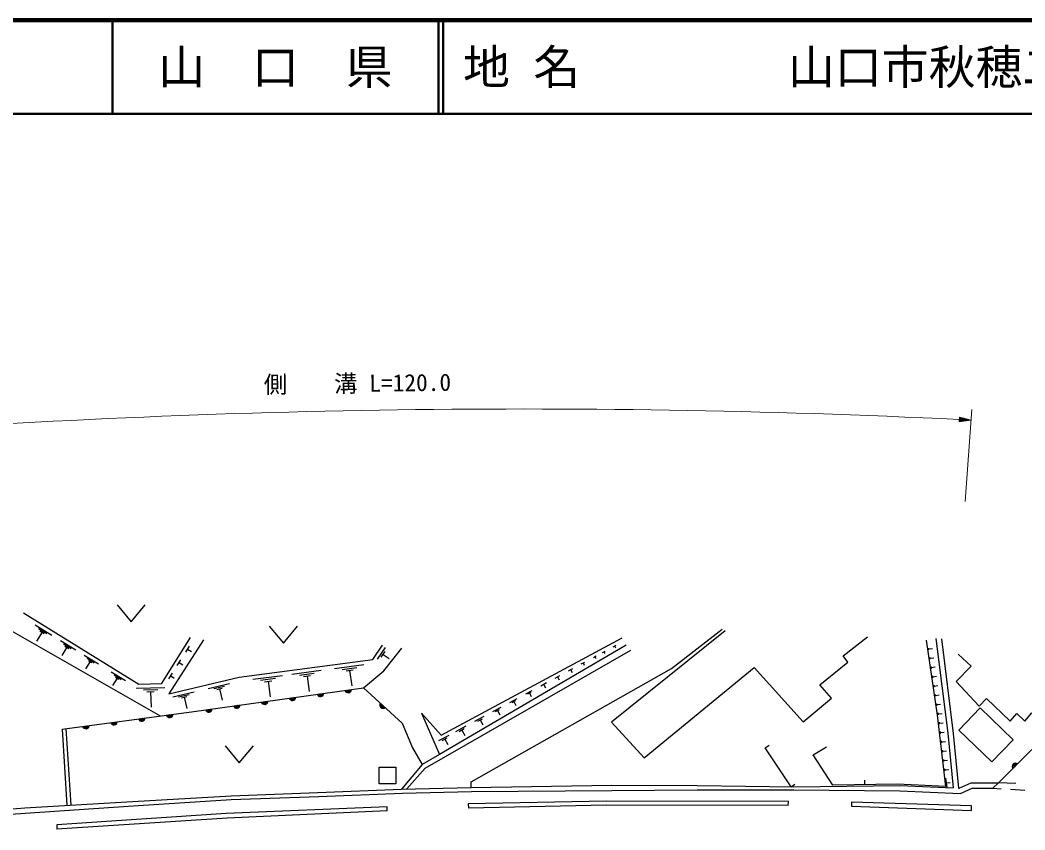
# Model space of a CAD drawing. Units: millimetres, scale not verified. Extents: x 40000 to 680000, y 20000 to 380000.
# Drawn here: x 323153 to 430290, y 293674 to 380000 of the extents above; entities that cross this region are included whole.
import ezdxf
from ezdxf.enums import TextEntityAlignment as Align

# ---------------------------------------------------------------- set-up
doc = ezdxf.new("R2010")
doc.units = ezdxf.units.MM
doc.header["$LTSCALE"] = 1000
for name, color, linetype, lineweight in [('M-BGD', 7, 'Continuous', 25), ('M-STR-HTXT', 7, 'Continuous', 13), ('M-STR-STRD', 7, 'Continuous', 25), ('M-TTL', 2, 'Continuous', 140), ('M-TTL-LINE', 7, 'Continuous', 50)]:
    doc.layers.add(name, color=color, linetype=linetype, lineweight=lineweight)
doc.layers.add('M-TTL-TXT', color=7, linetype='Continuous')
doc.styles.add('ＭＳ ゴシック', font='')
doc.styles.get('ＭＳ ゴシック').set_extended_font_data('MS Gothic')

msp = doc.modelspace()

# ---------------------------------------------------------------- linework, layer by layer
at = {"layer": 'M-BGD'}
for p, q in [((333502, 317649), (335002, 315849)), ((335002, 315849), (336502, 317649)), ((324756, 315535), (326527, 314442)), ((325126, 315144), (326012, 314597)), ((349721, 315392), (351221, 313592)), ((351221, 313592), (352721, 315392)), ((322158, 314920), (338091, 305824)), ((325496, 314752), (324913, 313808)), ((325275, 314889), (325717, 314616)), ((338214, 309251), (341317, 314185)), ((342699, 313951), (339003, 308175)), ((368053, 303782), (387334, 314163)), ((398320, 314893), (386211, 305161)), ((327446, 313874), (329081, 312865)), ((328129, 313151), (327590, 312279)), ((327787, 313513), (328605, 313008)), ((327924, 313278), (328333, 313025)), ((340817, 312638), (341200, 313247)), ((341009, 312943), (341415, 312687)), ((361272, 311878), (362105, 313112)), ((387767, 313378), (367861, 301695)), ((386394, 313202), (386693, 313363)), ((386543, 313283), (386650, 313083)), ((420049, 312863), (420020, 313061)), ((420035, 312962), (420430, 313020)), ((329996, 312299), (331503, 311369)), ((330311, 311966), (331064, 311501)), ((339916, 311206), (340290, 311800)), ((361645, 312075), (362061, 312692)), ((361853, 312384), (362511, 311940)), ((384275, 312061), (384574, 312222)), ((384424, 312142), (384532, 311943)), ((385245, 312584), (385544, 312744)), ((385394, 312664), (385502, 312465)), ((420195, 311874), (420166, 312072)), ((420180, 311973), (420576, 312031)), ((330625, 311633), (330129, 310830)), ((330437, 311750), (330814, 311517)), ((340103, 311503), (340498, 311254)), ((356684, 310884), (359788, 311294)), ((357487, 310779), (359040, 310985)), ((357903, 310624), (358679, 310726)), ((381634, 310640), (382075, 310877)), ((381855, 310758), (382013, 310464)), ((382992, 311371), (383360, 311569)), ((383176, 311470), (383308, 311224)), ((420341, 310884), (420312, 311082)), ((420326, 310983), (420722, 311042)), ((332874, 310522), (334381, 309592)), ((333503, 309856), (333007, 309053)), ((333189, 310189), (333942, 309724)), ((333315, 309972), (333692, 309740)), ((339026, 309791), (339389, 310368)), ((339208, 310080), (339592, 309838)), ((347981, 309733), (351126, 310149)), ((348795, 309627), (350368, 309835)), ((352138, 310283), (355242, 310693)), ((352941, 310178), (354494, 310383)), ((353357, 310023), (354133, 310125)), ((353745, 310074), (353964, 308418)), ((358291, 310675), (358510, 309019)), ((380197, 309866), (380715, 310145)), ((380456, 310005), (380642, 309660)), ((420486, 309895), (420457, 310093)), ((420472, 309994), (420868, 310052)), ((335523, 308771), (338585, 308862)), ((336294, 308589), (337826, 308635)), ((343208, 308753), (345496, 309292)), ((343815, 308736), (344960, 309005)), ((344137, 308650), (344709, 308785)), ((344423, 308718), (344711, 307497)), ((349216, 309469), (350002, 309573)), ((349609, 309521), (349831, 307844)), ((378675, 309046), (379275, 309370)), ((378975, 309208), (379191, 308808)), ((420632, 308906), (420603, 309104)), ((420618, 309005), (421013, 309063)), ((336683, 308397), (337449, 308419)), ((337066, 308408), (337115, 306775)), ((339438, 307866), (341726, 308405)), ((340046, 307848), (341190, 308118)), ((340368, 307763), (340940, 307898)), ((340654, 307830), (340941, 306610)), ((375359, 307261), (376138, 307680)), ((377064, 308179), (377751, 308549)), ((377285, 308180), (377629, 308365)), ((377457, 308273), (377654, 307906)), ((420778, 307917), (420749, 308114)), ((420763, 308015), (421159, 308074)), ((373554, 306289), (374430, 306761)), ((373836, 306291), (374274, 306526)), ((375610, 307262), (375999, 307472)), ((375804, 307367), (376028, 306952)), ((420924, 306927), (420895, 307125)), ((420909, 307026), (421305, 307084)), ((371644, 305261), (372622, 305788)), ((371959, 305262), (372448, 305526)), ((372203, 305394), (372484, 304872)), ((374055, 306408), (374307, 305941)), ((421069, 305938), (421040, 306136)), ((421055, 306037), (421451, 306095)), ((327626, 304415), (328143, 296293)), ((328611, 296321), (328079, 304476)), ((369621, 304172), (370709, 304758)), ((369971, 304173), (370515, 304466)), ((370243, 304320), (370556, 303740)), ((421191, 304945), (421167, 305144)), ((421179, 305045), (421576, 305092)), ((367809, 303196), (368897, 303782)), ((368159, 303198), (368703, 303490)), ((368431, 303344), (368743, 302764)), ((421308, 303952), (421285, 304151)), ((421297, 304052), (421694, 304099)), ((345028, 302618), (346528, 300818)), ((346528, 300818), (348028, 302618)), ((402594, 302417), (403010, 302694)), ((402594, 302417), (403010, 302694)), ((405359, 298266), (402594, 302417)), ((421426, 302959), (421402, 303158)), ((421414, 303058), (421811, 303105)), ((421543, 301966), (421520, 302165)), ((431028, 302241), (427491, 298677)), ((421532, 302065), (421929, 302112)), ((421661, 300973), (421637, 301172)), ((421649, 301072), (422046, 301119)), ((421778, 299980), (421755, 300179)), ((421767, 300079), (422164, 300126)), ((413231, 298486), (413224, 298986)), ((421990, 298192), (421872, 299186)), ((405359, 298266), (405775, 298543)), ((421866, 298288), (421890, 298787)), ((421931, 298689), (422328, 298736)), ((426884, 298106), (427491, 298677)), ((426884, 298106), (427770, 298058)), ((429314, 298606), (427491, 298677)), ((428769, 298003), (430267, 297921))]:
    msp.add_line(p, q, dxfattribs=at)
for points in [[(338214, 309251), (335810, 309179), (323521, 316768)], [(371238, 298200), (371255, 298796), (392614, 310863), (398001, 315090)], [(386211, 305161), (389700, 301349), (401432, 310982), (406644, 305179), (409676, 307726), (408420, 309144), (411398, 311547), (410904, 312238), (413524, 314247)], [(420796, 314060), (422072, 303991), (422625, 298165)], [(421380, 314035), (422655, 303966), (423208, 298140)], [(339003, 308175), (346511, 309942), (360755, 311826), (361795, 313368)], [(359768, 308821), (361939, 310641), (363858, 313045)], [(421866, 298288), (420966, 305900), (419788, 313891)], [(423175, 312418), (424574, 311126), (422960, 309511), (425417, 306874), (426207, 307681), (428718, 305278), (429436, 306067), (430279, 305278), (431015, 306157), (431858, 305385), (433831, 307484), (434638, 306785), (440935, 313010)], [(364383, 298043), (366327, 300250), (388284, 312825)], [(327626, 304415), (341663, 306306), (359768, 308821), (363879, 305066), (365003, 302408), (366006, 300656)], [(368053, 303782), (365948, 306101), (367861, 301695)], [(421866, 298288), (416654, 298538), (409809, 298435), (407722, 301690), (409149, 302538)], [(367861, 301695), (366006, 300656), (363827, 298031)], [(302994, 293674), (314530, 294807), (323698, 295449), (335194, 296242), (345673, 296911), (355011, 297241), (363938, 297589), (371278, 297759), (386252, 297857), (395358, 297955), (405658, 297928), (416958, 297830), (423406, 297553), (424672, 298124), (426884, 298106)], [(303567, 294246), (314459, 295270), (323658, 296025), (335145, 296711), (345642, 297299), (354890, 297665), (363827, 298031), (371238, 298200), (386247, 298434), (395335, 298396), (405645, 298262), (416973, 298408), (422625, 298165)], [(423208, 298140), (423294, 298137), (424550, 298703), (427491, 298677)]]:
    msp.add_lwpolyline(points, dxfattribs=at)
for points in [[(425507, 306677), (429041, 303286), (426764, 300913), (423230, 304303)], [(361453, 300366), (363210, 300366), (363210, 298582), (361453, 298582)]]:
    msp.add_lwpolyline(points, close=True, dxfattribs=at)
for centre, radius, start, end in [((358137, 308649), 354, 196.70611, 359.11129), ((358137, 308649), 283, 198.93015, 356.88725), ((358137, 308649), 212, 202.67648, 353.14093), ((358137, 308649), 142, 210.38821, 345.4292), ((358137, 308649), 100, 220.70587, 335.11153), ((352194, 307823), 354, 196.70611, 359.11129), ((352194, 307823), 283, 198.93015, 356.88725), ((352194, 307823), 212, 202.67648, 353.14093), ((352194, 307823), 142, 210.38821, 345.4292), ((352194, 307823), 100, 220.70587, 335.11153), ((355165, 308236), 354, 196.70611, 359.11129), ((355165, 308236), 283, 198.93015, 356.88725), ((355165, 308236), 212, 202.67648, 353.14093), ((355165, 308236), 142, 210.38821, 345.4292), ((355165, 308236), 100, 220.70587, 335.11153), ((343279, 306585), 354, 196.70611, 359.11129), ((343279, 306585), 283, 198.93015, 356.88725), ((343279, 306585), 212, 202.67648, 353.14093), ((343279, 306585), 142, 210.38821, 345.4292), ((343279, 306585), 100, 220.70587, 335.11153), ((346251, 306998), 354, 196.70611, 359.11129), ((346251, 306998), 283, 198.93015, 356.88725), ((346251, 306998), 212, 202.67648, 353.14093), ((346251, 306998), 142, 210.38821, 345.4292), ((346251, 306998), 100, 220.70587, 335.11153), ((349222, 307410), 354, 196.70611, 359.11129), ((349222, 307410), 283, 198.93015, 356.88725), ((349222, 307410), 212, 202.67648, 353.14093), ((349222, 307410), 142, 210.38821, 345.4292), ((349222, 307410), 100, 220.70587, 335.11153), ((361860, 306983), 354, 146.39408, 308.79926), ((361860, 306983), 283, 148.61812, 306.57522), ((361860, 306983), 212, 152.36444, 302.82889), ((361860, 306983), 142, 160.07617, 295.11716), ((361860, 306983), 100, 170.39384, 284.7995), ((336124, 305614), 354, 196.46834, 358.87352), ((336124, 305614), 283, 198.69238, 356.64948), ((336124, 305614), 212, 202.43871, 352.90315), ((336124, 305614), 142, 210.15044, 345.19142), ((336124, 305614), 100, 220.4681, 334.87376), ((339097, 306015), 354, 196.46834, 358.87352), ((339097, 306015), 283, 198.69238, 356.64948), ((339097, 306015), 212, 202.43871, 352.90315), ((339097, 306015), 142, 210.15044, 345.19142), ((339097, 306015), 100, 220.4681, 334.87376), ((330178, 304813), 354, 196.46834, 358.87352), ((330178, 304813), 283, 198.69238, 356.64948), ((330178, 304813), 212, 202.43871, 352.90315), ((330178, 304813), 142, 210.15044, 345.19142), ((330178, 304813), 100, 220.4681, 334.87376), ((333151, 305214), 354, 196.46834, 358.87352), ((333151, 305214), 283, 198.69238, 356.64948), ((333151, 305214), 212, 202.43871, 352.90315), ((333151, 305214), 142, 210.15044, 345.19142), ((333151, 305214), 100, 220.4681, 334.87376), ((429298, 300421), 354, 54.01328, 216.41846), ((429298, 300421), 283, 56.23732, 214.19442), ((429298, 300421), 212, 59.98365, 210.44809), ((429298, 300421), 142, 67.69538, 202.73636), ((429298, 300421), 100, 78.01304, 192.4187)]:
    msp.add_arc(centre, radius, start, end, dxfattribs=at)
at = {"layer": 'M-STR-HTXT'}
for p, q in [((423305, 337678), (423281, 337179)), ((424047, 337491), (423298, 337528)), ((423300, 337578), (423800, 337554)), ((423552, 337616), (423303, 337628)), ((424541, 337367), (423305, 337678)), ((423937, 328689), (424619, 338484)), ((424541, 337367), (423281, 337179)), ((423533, 337216), (423283, 337229)), ((423285, 337279), (423785, 337254)), ((424037, 337291), (423288, 337329)), ((423290, 337378), (424289, 337329)), ((424541, 337367), (423293, 337428)), ((423295, 337478), (424294, 337429))]:
    msp.add_line(p, q, dxfattribs=at)
msp.add_arc((376916, -626374), 964917, 87.24514, 94.59088, dxfattribs=at)
at = {"layer": 'M-STR-STRD'}
for p, q in [((362274, 296119), (345124, 295412)), ((362285, 295699), (362274, 296119)), ((385683, 296733), (370940, 296442)), ((370940, 296442), (370962, 295994)), ((405077, 296708), (385683, 296733)), ((405049, 296279), (405077, 296708)), ((424607, 296247), (411793, 296629)), ((411793, 296629), (411809, 296208)), ((411809, 296208), (424598, 295744)), ((424598, 295744), (424607, 296247)), ((345124, 295412), (327079, 294213)), ((327079, 294213), (327066, 293755))]:
    msp.add_line(p, q, dxfattribs=at)
for points in [[(362285, 295699), (345224, 294941), (327066, 293755)], [(405049, 296279), (385687, 296324), (370962, 295994)]]:
    msp.add_lwpolyline(points, dxfattribs=at)
at = {"layer": 'M-TTL'}
msp.add_line((680000, 380000), (40000, 380000), dxfattribs=at)
at = {"layer": 'M-TTL-LINE'}
for p, q in [((333000, 380000), (333000, 370000)), ((367750, 380000), (367750, 370000)), ((368250, 380000), (368250, 370000)), ((40000, 370000), (680000, 370000))]:
    msp.add_line(p, q, dxfattribs=at)

# ---------------------------------------------------------------- texts
at = {"layer": 'M-STR-HTXT', "style": 'ＭＳ ゴシック'}
msp.add_text('側\u3000\u3000溝 L=120.0', height=1833, rotation=0.729, dxfattribs=at).set_placement((359140, 339811), align=Align.BOTTOM_CENTER)
at = {"layer": 'M-TTL-TXT', "style": 'ＭＳ ゴシック'}
msp.add_text('山\u3000口\u3000県', height=3666, dxfattribs=at).set_placement((350375, 375000), align=Align.MIDDLE_CENTER)
for s, p in [('地 名', (370380, 375000)), ('山口市秋穂二島', (405024, 375000))]:
    msp.add_text(s, height=3666, dxfattribs=at).set_placement(p, align=Align.MIDDLE_LEFT)

doc.saveas('drawing.dxf')
